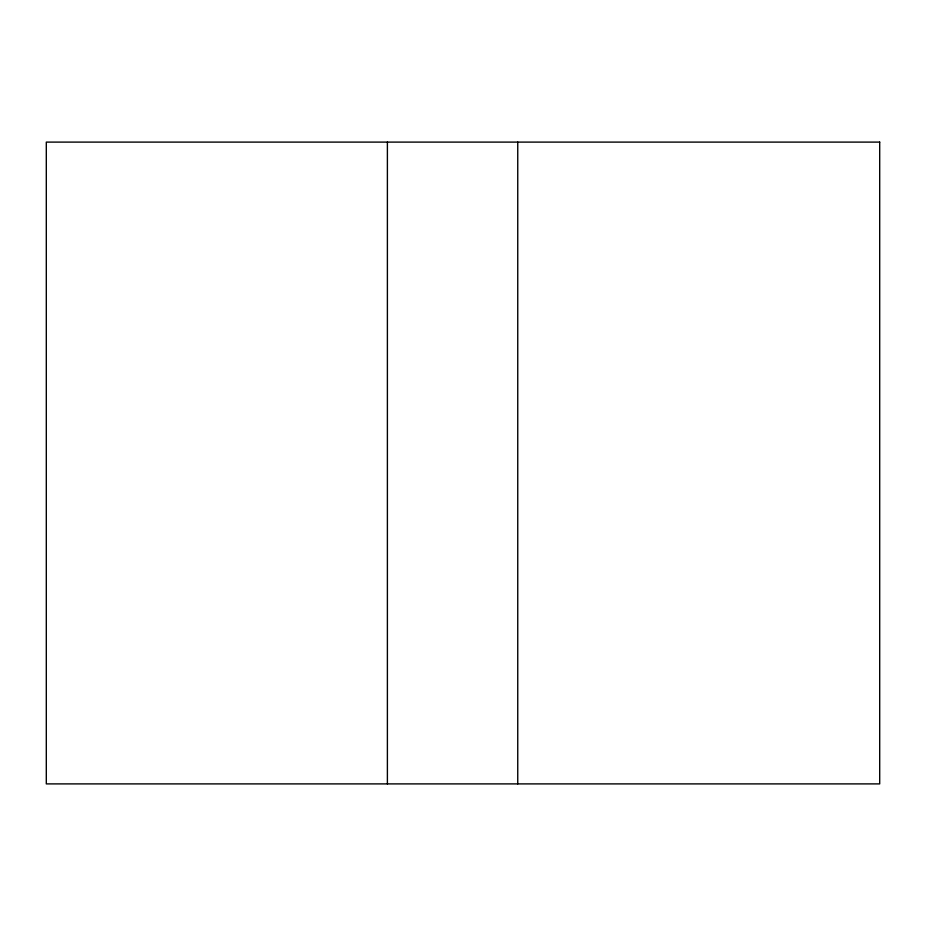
<?xml version="1.0" encoding="UTF-8"?>
<svg xmlns="http://www.w3.org/2000/svg" width="926" height="926" viewBox="0 0 926 926"><rect width="100%" height="100%" fill="white"/><g stroke="black" fill="none" stroke-linecap="round" stroke-linejoin="round"><path stroke-width="1.39" d="M517.75 142.106L517.75 783.894M387.392 142.106L387.392 783.894M879.7 142.106L46.3 142.106L46.3 783.894L879.7 783.894L879.7 142.106"/></g></svg>
